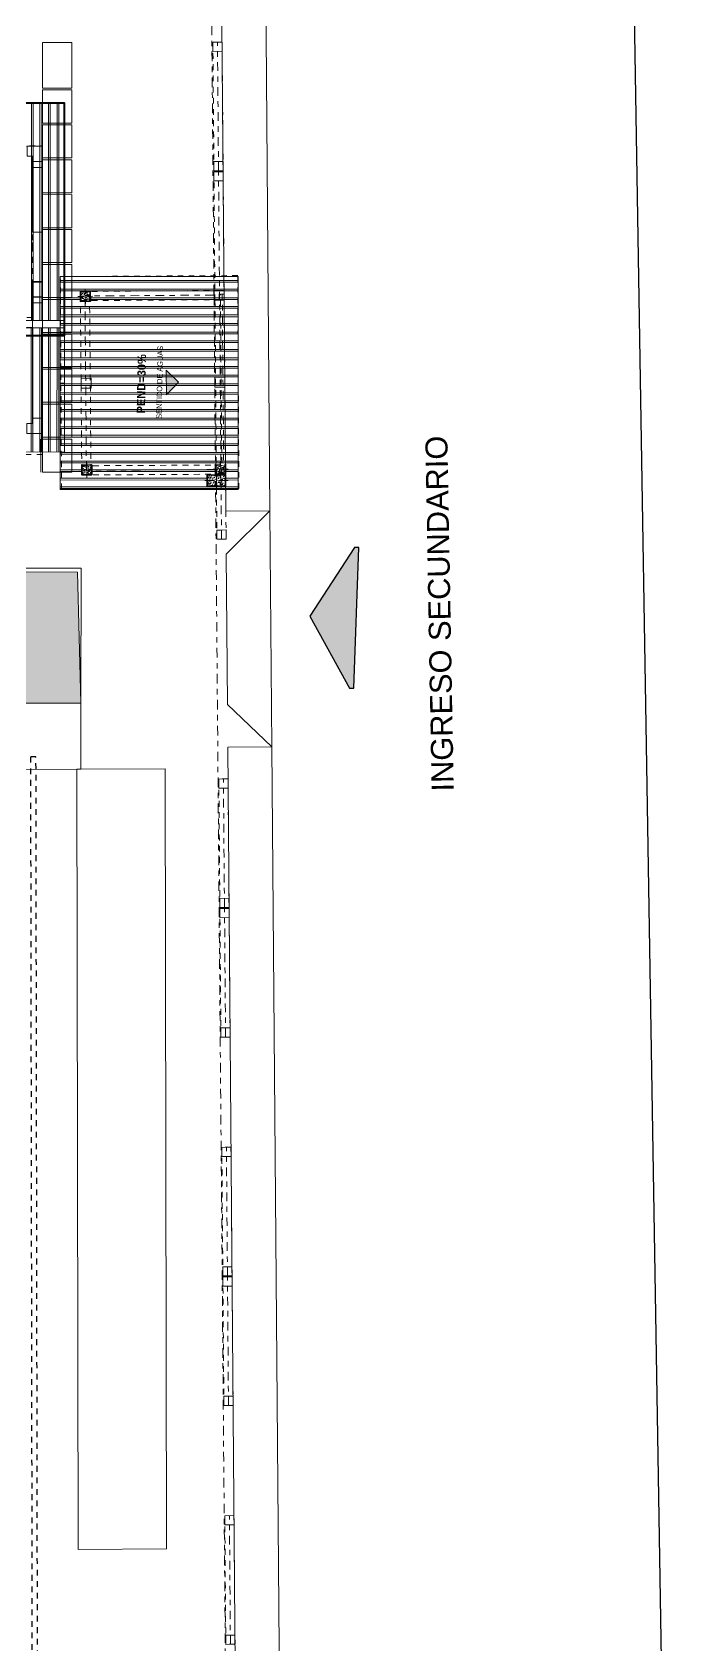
# Model space of a CAD drawing. Header units: inches. Extents: x 1693 to 10990, y 1878 to 5055.
# Drawn here: x 10318.01 to 10329.93, y 4357.97 to 4387.6 of the extents above; entities that cross this region are included whole.
import ezdxf

# ---------------------------------------------------------------- set-up
doc = ezdxf.new("R2010")
doc.units = ezdxf.units.IN
doc.set_wipeout_variables(frame=1)
for name, pattern in [('Línea Oculta', [0.15875, 0.105833, -0.052917]), ('Punto & Raya', [0.335139, 0.176389, -0.088194, 0, -0.070556]), ('Punto & Rayas', [0.335139, 0.15875, -0.088194, 0, -0.088194]), ('Rayas', [0.211667, 0.105833, -0.105833]), ('Rayas Pequeñas', [0.141111, 0.070556, -0.070556]), ('Wipeout_Contour', [1, 0, -1])]:
    doc.linetypes.add(name, pattern=pattern)
for name, color, linetype, lineweight, true_color in [('BLOQUE A-COLUMNAS_Pluma_Nº__88', 7, 'Continuous', 20, 0xfd4435), ('BLOQUE A-VIGAS_Pluma_Nº__90', 7, 'Continuous', 5, 0x00bfbf), ('BLOQUE E-MOBILIARIO_Pluma_Nº__167', 7, 'Continuous', 13, 0x6a6a6a), ('CERCO F-COLUMNAS_Pluma_Nº__169', 7, 'Continuous', 13, 0x68b353), ('CERCO F-COLUMNAS_Pluma_Nº__28', 7, 'Continuous', 35, 0xa80f02), ('CERCO F-COLUMNAS_Pluma_Nº__88', 7, 'Continuous', 20, 0xfd4435), ('CERCO F-VIGAS_Pluma_Nº__69', 7, 'Continuous', 5, 0x71cebe), ('CERCO F-VIGAS_Pluma_Nº__90', 7, 'Continuous', 5, 0x00bfbf), ('CUBIERTA CALAMINON Y TRANSLUCIDO_Pluma_Nº__162', 7, 'Continuous', 25, 0xaaaaaa), ('CUBIERTA CALAMINON Y TRANSLUCIDO_Pluma_Nº__92', 7, 'Continuous', 13, 0xbf8080), ('Estructura - Forjados_Pluma_Nº__105', 7, 'Continuous', 13, 0xcae6ff), ('Estructura - Forjados_Pluma_Nº__251', 7, 'Continuous', 13, 0x0080c0)]:
    doc.layers.add(name, color=color, linetype=linetype, lineweight=lineweight, true_color=true_color)
for name, color, linetype, lineweight in [('BLOQUE A-ZONAS_Pluma_Nº__1', 7, 'Continuous', 13), ('CERCO F-COLUMNAS_Pluma_Nº__20', 1, 'Continuous', 13), ('CUBIERTA CALAMINON Y TRANSLUCIDO_Pluma_Nº__142', 8, 'Continuous', 13), ('CUBIERTA CALAMINON Y TRANSLUCIDO_Pluma_Nº__222', 7, 'Continuous', 20), ('CUBIERTA CALAMINON Y TRANSLUCIDO_Pluma_Nº__223', 7, 'Continuous', 30), ('CUBIERTA CALAMINON Y TRANSLUCIDO_Pluma_Nº__224', 7, 'Continuous', 40), ('CUBIERTA CALAMINON Y TRANSLUCIDO_Pluma_Nº__247', 5, 'Continuous', 13), ('CUBIERTA CALAMINON Y TRANSLUCIDO_Pluma_Nº__60', 230, 'Continuous', 25), ('Estructura - Forjados_Pluma_Nº__141', 7, 'Continuous', 20), ('Estructura - Forjados_Pluma_Nº__222', 7, 'Continuous', 20), ('Nuevo_BLOQUE A-ZONAS_Pluma_Nº__221', 7, 'Continuous', 13), ('PROYECC', 10, 'Punto & Raya', 0)]:
    doc.layers.add(name, color=color, linetype=linetype, lineweight=lineweight)
doc.layers.add('CERCO F-COLUMNAS', color=7, linetype='Continuous')
doc.styles.add('Estilo_Generado_1', font='arialbd.ttf')
doc.styles.add('Estilo_Generado_11', font='MAIAN.TTF')
doc.styles.add('Estilo_Generado_2', font='arial.ttf')
pattern_1 = [(18.94788, (10224.98768, 4620.38203), (-0.06833715, 0.19905357), [0.02025127, -0.10125633]), (18.94788, (10225.01097, 4620.50128), (-0.06833715, 0.19905357), [0.02025127, -0.10125633]), (78.94788, (10224.98768, 4620.38203), (-0.20655403, 0.04034508), [0.02025127, -0.10125633]), (78.94788, (10225.1026, 4620.42148), (-0.20655403, 0.04034508), [0.02025127, -0.10125633]), (138.94788, (10225.00683, 4620.3886), (0.13821687, 0.1587085), [0.02025127, -0.10125633]), (138.94788, (10225.12176, 4620.42806), (0.13821687, 0.1587085), [0.02025127, -0.10125633]), (18.947877, (10224.981104, 4620.401183), (-0.013151491, 0.038307878), [0, -0.0405025334, 0, -0.0607538]), (63.947877, (10225.00026, 4620.40776), (-0.0363872686, 0.0177882515), [0, -0.0303769, 0, -0.050628167])]

msp = doc.modelspace()

# ---------------------------------------------------------------- hatches: boundary and pattern name
at = {"layer": 'CUBIERTA CALAMINON Y TRANSLUCIDO_Pluma_Nº__142', "linetype": 'Continuous', "lineweight": 13}
msp.add_hatch(color=8, dxfattribs=at).paths.add_polyline_path([(10323.102, 4376.869), (10323.831, 4375.548), (10323.911, 4375.545), (10324.004, 4378.13), (10323.924, 4378.133)])
at = {"layer": 'CUBIERTA CALAMINON Y TRANSLUCIDO_Pluma_Nº__162', "linetype": 'Continuous', "lineweight": 25, "true_color": 0xaaaaaa}
h = msp.add_hatch(dxfattribs=at)
h.set_pattern_fill('PARQUET_1_4', color=253, scale=0.675042, angle=18.9479, style=0, pattern_type=2)
h.set_pattern_definition([(63.948, (10295.2776, 4391.2599), (-1.09162, 0.53365), [0.759423, -0.455654]), (63.948, (10295.0744, 4391.1901), (-1.09162, 0.53365), [0.759423, -0.455654]), (63.948, (10294.8713, 4391.1204), (-1.09162, 0.53365), [0.759423, -0.455654]), (63.948, (10294.6681, 4391.0506), (-1.09162, 0.53365), [0.759423, -0.455654]), (63.948, (10294.465, 4390.9809), (-1.09162, 0.53365), [0.759423, -0.455654]), (63.948, (10294.2618, 4390.9111), (-1.09162, 0.53365), [0.759423, -0.455654]), (63.948, (10294.0586, 4390.8414), (-1.09162, 0.53365), [0.759423, -0.455654]), (63.948, (10293.8555, 4390.7716), (-1.09162, 0.53365), [0.759423, -0.455654]), (153.948, (10295.5444, 4391.8057), (0.53365, 1.09162), [0.759423, -0.455654]), (153.948, (10295.3412, 4391.7359), (0.53365, 1.09162), [0.759423, -0.455654]), (153.948, (10295.1381, 4391.6662), (0.53365, 1.09162), [0.759423, -0.455654]), (153.948, (10294.9349, 4391.5964), (0.53365, 1.09162), [0.759423, -0.455654]), (153.948, (10294.7318, 4391.5267), (0.53365, 1.09162), [0.759423, -0.455654]), (153.948, (10294.5286, 4391.457), (0.53365, 1.09162), [0.759423, -0.455654]), (153.948, (10294.3255, 4391.3872), (0.53365, 1.09162), [0.759423, -0.455654]), (153.948, (10294.1223, 4391.3174), (0.53365, 1.09162), [0.759423, -0.455654])])
h.paths.add_polyline_path([(10294.105, 4375.237), (10296.078, 4375.237), (10318.901, 4375.275), (10318.838, 4377.679), (10297.581, 4377.768), (10297.583, 4401.792), (10294.114, 4401.226), (10293.748, 4401.171), (10290.236, 4400.593), (10290.149, 4401.134), (10290.064, 4401.659), (10283.936, 4400.673), (10283.936, 4399.848), (10285.96, 4397.417), (10287.628, 4398.806), (10288.785, 4397.416), (10290.388, 4398.751), (10291.467, 4397.457), (10292.591, 4397.459), (10292.591, 4398.101), (10294.113, 4398.1)])
at = {"layer": 'Estructura - Forjados_Pluma_Nº__105', "linetype": 'Continuous', "lineweight": 13, "true_color": 0xcae6ff}
h = msp.add_hatch(dxfattribs=at)
h.set_pattern_fill('DOBLE_1_4', color=254, scale=0.675042, angle=18.9479, style=0, pattern_type=2)
h.set_pattern_definition([(269.9723, (10314.38688, 4380.33321), (-0.157766, 0.249559), []), (269.9723, (10314.35533, 4380.38312), (-0.157766, 0.249559), [])])
h.paths.add_polyline_path([(10312.608, 4382.169), (10312.607, 4379.552), (10315.862, 4379.552), (10315.862, 4379.886), (10318.598, 4379.885), (10318.599, 4382.167)])
at = {"layer": 'Estructura - Forjados_Pluma_Nº__141', "linetype": 'Continuous', "lineweight": 20}
msp.add_hatch(color=7, dxfattribs=at).paths.add_polyline_path([(10320.471, 4380.937), (10320.694, 4381.166), (10320.464, 4381.389)])
at = {"layer": 'Estructura - Forjados_Pluma_Nº__251', "linetype": 'Continuous', "lineweight": 13, "true_color": 0x0080c0}
h = msp.add_hatch(dxfattribs=at)
h.set_pattern_fill('DOBLE_1_4', color=142, scale=0.675042, angle=18.9479, style=0, pattern_type=2)
h.set_pattern_definition([(89.9945, (10314.39029, 4384.1385), (0.157911, 0.2494676), []), (89.9945, (10314.3587, 4384.08861), (0.157911, 0.2494676), [])])
h.paths.add_polyline_path([(10312.608, 4382.304), (10312.609, 4386.302), (10318.599, 4386.3), (10318.598, 4382.303)])
h = msp.add_hatch(dxfattribs=at)
h.set_pattern_fill('DOBLE_1_4', color=142, scale=0.675042, angle=18.9479, style=0, pattern_type=2)
h.set_pattern_definition([(179.9945, (10320.68428, 4382.24416), (-0.2494676, 0.157911), []), (179.9945, (10320.73417, 4382.21258), (-0.2494676, 0.157911), [])])
h.paths.add_polyline_path([(10321.789, 4379.196), (10318.521, 4379.197), (10318.522, 4383.108), (10321.79, 4383.107)])

# ---------------------------------------------------------------- linework, layer by layer
at = {"layer": 'BLOQUE A-COLUMNAS_Pluma_Nº__88', "color": 20, "linetype": 'Continuous', "lineweight": 20, "true_color": 0xfd4435}
for points in [[(10318.195, 4385.503), (10317.911, 4385.503), (10317.911, 4385.32), (10318.013, 4385.32), (10318.013, 4385.219), (10318.195, 4385.219)], [(10318.013, 4385.219), (10318.013, 4385.111), (10318.195, 4385.111), (10318.195, 4385.219)], [(10318.012, 4382.732), (10318.194, 4382.732), (10318.194, 4383.015), (10318.012, 4383.015)], [(10318.019, 4382.738), (10318.187, 4382.738), (10318.187, 4383.008), (10318.019, 4383.008)], [(10318.012, 4382.624), (10318.194, 4382.624), (10318.194, 4382.732), (10318.012, 4382.732)], [(10318.193, 4380.224), (10317.909, 4380.224), (10317.909, 4380.406), (10318.011, 4380.406), (10318.011, 4380.507), (10318.193, 4380.507)]]:
    msp.add_lwpolyline(points, close=True, dxfattribs=at)
for points in [[(10318.012, 4383.731), (10318.012, 4383.731), (10318.012, 4383.623), (10318.012, 4383.623)], [(10318.011, 4380.615), (10318.011, 4380.507), (10318.193, 4380.507), (10318.193, 4380.615), (10318.192, 4380.615)]]:
    msp.add_lwpolyline(points, dxfattribs=at)
at = {"layer": 'BLOQUE A-VIGAS_Pluma_Nº__90', "color": 132, "linetype": 'Línea Oculta', "lineweight": 5, "true_color": 0x00bfbf}
for p, q in [((10303.996, 4385.506), (10318.195, 4385.503)), ((10318.195, 4385.503), (10318.194, 4380.406)), ((10318.195, 4385.503), (10318.195, 4385.503)), ((10318.195, 4385.503), (10318.195, 4385.503)), ((10311.567, 4385.322), (10318.013, 4385.321)), ((10318.013, 4385.321), (10318.012, 4380.406)), ((10318.012, 4382.175), (10311.566, 4382.175)), ((10318.012, 4382.357), (10313.429, 4382.357)), ((10318.012, 4382.357), (10318.012, 4382.175)), ((10311.566, 4380.407), (10318.012, 4380.406)), ((10318.194, 4380.315), (10318.194, 4380.406)), ((10318.194, 4380.315), (10318.194, 4380.224)), ((10311.566, 4380.225), (10318.011, 4380.224)), ((10318.011, 4380.224), (10318.194, 4380.224))]:
    msp.add_line(p, q, dxfattribs=at)
at = {"layer": 'BLOQUE A-VIGAS_Pluma_Nº__90', "color": 132, "linetype": 'Continuous', "lineweight": 5, "true_color": 0x00bfbf}
for p, q in [((10318.013, 4385.219), (10318.012, 4383.923)), ((10318.013, 4385.219), (10318.012, 4383.923)), ((10318.013, 4385.219), (10318.195, 4385.219)), ((10318.013, 4385.219), (10318.195, 4385.219)), ((10318.195, 4385.219), (10318.195, 4383.923)), ((10318.195, 4385.219), (10318.195, 4383.923)), ((10318.012, 4383.923), (10318.195, 4383.923)), ((10318.012, 4383.923), (10318.195, 4383.923)), ((10318.01, 4382.732), (10318.01, 4380.507)), ((10318.01, 4382.732), (10318.193, 4382.732)), ((10318.012, 4382.732), (10318.011, 4380.507)), ((10318.012, 4382.732), (10318.194, 4382.732)), ((10318.193, 4382.732), (10318.192, 4380.507)), ((10318.194, 4382.732), (10318.194, 4380.507)), ((10318.01, 4380.507), (10318.192, 4380.507)), ((10318.011, 4380.507), (10318.194, 4380.507))]:
    msp.add_line(p, q, dxfattribs=at)
at = {"layer": 'BLOQUE A-VIGAS_Pluma_Nº__90', "color": 132, "linetype": 'Línea Oculta', "lineweight": 5, "true_color": 0x00bfbf}
msp.add_lwpolyline([(10299.069, 4385.508), (10304.858, 4385.508), (10304.862, 4386.439), (10312.811, 4386.439), (10312.81, 4385.507), (10318.195, 4385.508), (10318.195, 4379.838), (10315.457, 4379.838), (10315.457, 4378.879), (10299.069, 4378.879)], close=True, dxfattribs=at)
at = {"layer": 'BLOQUE E-MOBILIARIO_Pluma_Nº__167', "color": 251, "linetype": 'Continuous', "lineweight": 13, "true_color": 0x6a6a6a}
for p, q in [((10318.733, 4387.409), (10318.193, 4387.409)), ((10318.193, 4387.409), (10318.193, 4386.57)), ((10318.733, 4386.57), (10318.733, 4387.409)), ((10318.193, 4386.57), (10318.733, 4386.57)), ((10318.733, 4386.536), (10318.193, 4386.536)), ((10318.193, 4386.536), (10318.193, 4385.929)), ((10318.733, 4385.929), (10318.733, 4386.536)), ((10318.193, 4385.929), (10318.733, 4385.929)), ((10318.733, 4385.895), (10318.193, 4385.895)), ((10318.193, 4385.895), (10318.193, 4385.287)), ((10318.733, 4385.288), (10318.733, 4385.895)), ((10318.193, 4385.287), (10318.733, 4385.288)), ((10318.733, 4385.254), (10318.193, 4385.254)), ((10318.193, 4385.254), (10318.194, 4384.646)), ((10318.734, 4384.646), (10318.733, 4385.254)), ((10318.194, 4384.646), (10318.734, 4384.646)), ((10318.734, 4384.613), (10318.194, 4384.612)), ((10318.194, 4384.612), (10318.194, 4384.005)), ((10318.734, 4384.005), (10318.734, 4384.613)), ((10318.194, 4384.005), (10318.734, 4384.005)), ((10318.734, 4383.971), (10318.194, 4383.971)), ((10318.194, 4383.971), (10318.194, 4383.364)), ((10318.734, 4383.364), (10318.734, 4383.971)), ((10318.194, 4383.364), (10318.734, 4383.364)), ((10318.734, 4383.33), (10318.194, 4383.33)), ((10318.194, 4383.33), (10318.194, 4382.722)), ((10318.734, 4382.722), (10318.734, 4383.33)), ((10318.194, 4382.722), (10318.734, 4382.722)), ((10318.734, 4382.689), (10318.194, 4382.689)), ((10318.194, 4382.689), (10318.194, 4382.081)), ((10318.734, 4382.081), (10318.734, 4382.689)), ((10318.194, 4382.081), (10318.734, 4382.081)), ((10318.734, 4382.047), (10318.194, 4382.047)), ((10318.194, 4382.047), (10318.195, 4381.44)), ((10318.735, 4381.44), (10318.734, 4382.047)), ((10318.195, 4381.44), (10318.735, 4381.44)), ((10318.735, 4381.406), (10318.195, 4381.406)), ((10318.195, 4381.406), (10318.195, 4380.798)), ((10318.735, 4380.799), (10318.735, 4381.406)), ((10318.195, 4380.798), (10318.735, 4380.799)), ((10318.735, 4380.765), (10318.195, 4380.765)), ((10318.195, 4380.765), (10318.195, 4380.157)), ((10318.735, 4380.157), (10318.735, 4380.765)), ((10318.161, 4379.516), (10318.161, 4380.123)), ((10318.195, 4380.157), (10318.735, 4380.157)), ((10318.735, 4380.124), (10318.195, 4380.123)), ((10318.195, 4380.123), (10318.195, 4379.516)), ((10318.735, 4379.516), (10318.735, 4380.124)), ((10318.195, 4379.516), (10318.735, 4379.516))]:
    msp.add_line(p, q, dxfattribs=at)
at = {"layer": 'CERCO F-COLUMNAS_Pluma_Nº__20', "color": 1, "linetype": 'Continuous', "lineweight": 13}
for p, q in [((10321.408, 4379.561), (10321.317, 4379.56)), ((10321.455, 4379.608), (10321.455, 4379.699)), ((10321.456, 4379.514), (10321.457, 4379.423)), ((10321.503, 4379.561), (10321.594, 4379.562))]:
    msp.add_line(p, q, dxfattribs=at)
at = {"layer": 'CERCO F-COLUMNAS_Pluma_Nº__88', "color": 20, "linetype": 'Continuous', "lineweight": 20, "true_color": 0xfd4435}
for points in [[(10321.325, 4387.244), (10321.324, 4387.413), (10321.492, 4387.414), (10321.494, 4387.246)], [(10321.343, 4385.05), (10321.341, 4385.219), (10321.51, 4385.22), (10321.512, 4385.052)], [(10321.344, 4384.865), (10321.343, 4385.033), (10321.512, 4385.035), (10321.513, 4384.866)], [(10321.349, 4382.671), (10321.347, 4382.853), (10321.529, 4382.854), (10321.531, 4382.672)], [(10318.905, 4381.055), (10318.904, 4381.237), (10319.086, 4381.239), (10319.088, 4381.057)], [(10321.361, 4381.075), (10321.36, 4381.257), (10321.542, 4381.259), (10321.544, 4381.076)], [(10321.397, 4378.283), (10321.396, 4378.452), (10321.565, 4378.453), (10321.566, 4378.284)], [(10321.434, 4373.71), (10321.433, 4373.878), (10321.602, 4373.88), (10321.603, 4373.711)], [(10321.452, 4371.516), (10321.451, 4371.685), (10321.619, 4371.686), (10321.621, 4371.517)], [(10321.454, 4371.33), (10321.452, 4371.499), (10321.621, 4371.5), (10321.622, 4371.331)], [(10321.471, 4369.136), (10321.47, 4369.305), (10321.639, 4369.306), (10321.64, 4369.138)], [(10321.489, 4366.942), (10321.488, 4367.111), (10321.656, 4367.113), (10321.658, 4366.944)], [(10321.507, 4364.749), (10321.505, 4364.917), (10321.674, 4364.919), (10321.675, 4364.75)], [(10321.508, 4364.563), (10321.507, 4364.732), (10321.676, 4364.733), (10321.677, 4364.564)], [(10321.526, 4362.369), (10321.525, 4362.538), (10321.693, 4362.539), (10321.695, 4362.37)], [(10321.544, 4360.175), (10321.542, 4360.344), (10321.711, 4360.345), (10321.712, 4360.177)], [(10321.561, 4357.981), (10321.56, 4358.15), (10321.729, 4358.152), (10321.73, 4357.983)]]:
    msp.add_lwpolyline(points, close=True, dxfattribs=at)
at = {"layer": 'CERCO F-COLUMNAS_Pluma_Nº__88', "color": 20, "linetype": 'Continuous', "lineweight": 20, "true_color": 0xfd4435, "flags": 128}
for points in [[(10321.347, 4382.853), (10321.529, 4382.854)], [(10321.347, 4382.853), (10321.529, 4382.854)], [(10321.349, 4382.671), (10321.347, 4382.853)], [(10321.349, 4382.671), (10321.347, 4382.853)], [(10321.529, 4382.854), (10321.531, 4382.672)], [(10321.529, 4382.854), (10321.531, 4382.672)], [(10321.531, 4382.672), (10321.349, 4382.671)], [(10321.531, 4382.672), (10321.349, 4382.671)]]:
    msp.add_lwpolyline(points, dxfattribs=at)
at = {"layer": 'CERCO F-COLUMNAS_Pluma_Nº__88', "color": 20, "linetype": 'Continuous', "lineweight": 20, "true_color": 0xfd4435}
for points in [[(10321.361, 4382.853), (10321.347, 4382.853)], [(10321.348, 4382.746), (10321.349, 4382.671), (10321.362, 4382.671)], [(10321.531, 4382.672), (10321.531, 4382.672), (10321.529, 4382.854), (10321.529, 4382.854)], [(10319.013, 4381.056), (10319.088, 4381.057), (10319.086, 4381.239), (10319.011, 4381.238)], [(10321.373, 4381.257), (10321.36, 4381.257), (10321.361, 4381.075), (10321.375, 4381.075)], [(10321.464, 4378.452), (10321.396, 4378.452), (10321.397, 4378.283), (10321.566, 4378.284), (10321.565, 4378.453)], [(10321.433, 4373.878), (10321.434, 4373.71), (10321.502, 4373.71)], [(10321.603, 4373.711), (10321.602, 4373.88)]]:
    msp.add_lwpolyline(points, dxfattribs=at)
at = {"layer": 'CERCO F-COLUMNAS_Pluma_Nº__88', "color": 20, "linetype": 'Línea Oculta', "lineweight": 20, "true_color": 0xfd4435, "flags": 128}
for points in [[(10321.364, 4379.651), (10321.546, 4379.653)], [(10321.365, 4379.469), (10321.364, 4379.651)], [(10321.548, 4379.471), (10321.365, 4379.469)], [(10321.546, 4379.653), (10321.548, 4379.471)]]:
    msp.add_lwpolyline(points, dxfattribs=at)
at = {"layer": 'CERCO F-VIGAS_Pluma_Nº__69', "color": 123, "linetype": 'Punto & Rayas', "lineweight": 5, "true_color": 0x71cebe}
for p, q in [((10321.427, 4385.051), (10321.408, 4387.414)), ((10321.446, 4382.671), (10321.427, 4385.034)), ((10321.446, 4382.671), (10321.427, 4385.034)), ((10321.536, 4371.517), (10321.517, 4373.879)), ((10321.556, 4369.137), (10321.537, 4371.5)), ((10321.591, 4364.749), (10321.572, 4367.112)), ((10321.61, 4362.37), (10321.591, 4364.732)), ((10321.646, 4357.982), (10321.627, 4360.345))]:
    msp.add_line(p, q, dxfattribs=at)
at = {"layer": 'CERCO F-VIGAS_Pluma_Nº__90', "color": 132, "linetype": 'Línea Oculta', "lineweight": 5, "true_color": 0x00bfbf}
for p, q in [((10321.492, 4387.414), (10321.324, 4387.413)), ((10321.343, 4385.05), (10321.324, 4387.413)), ((10321.512, 4385.052), (10321.492, 4387.414)), ((10321.512, 4385.052), (10321.343, 4385.05)), ((10321.512, 4385.035), (10321.343, 4385.033)), ((10321.512, 4385.035), (10321.343, 4385.033)), ((10321.362, 4382.671), (10321.343, 4385.033)), ((10321.362, 4382.671), (10321.343, 4385.033)), ((10321.531, 4382.672), (10321.512, 4385.035)), ((10321.531, 4382.672), (10321.512, 4385.035)), ((10321.44, 4382.685), (10321.438, 4382.854)), ((10321.44, 4382.685), (10321.438, 4382.854)), ((10321.53, 4382.784), (10321.462, 4382.783)), ((10321.53, 4382.784), (10321.462, 4382.783)), ((10321.566, 4378.284), (10321.397, 4378.283)), ((10321.566, 4378.284), (10321.397, 4378.283)), ((10321.602, 4373.88), (10321.433, 4373.878)), ((10321.452, 4371.516), (10321.433, 4373.878)), ((10321.621, 4371.517), (10321.602, 4373.88)), ((10321.621, 4371.517), (10321.452, 4371.516)), ((10321.621, 4371.5), (10321.452, 4371.499)), ((10321.471, 4369.136), (10321.452, 4371.499)), ((10321.64, 4369.138), (10321.621, 4371.5)), ((10321.64, 4369.138), (10321.471, 4369.136)), ((10321.656, 4367.113), (10321.488, 4367.111)), ((10321.507, 4364.749), (10321.488, 4367.111)), ((10321.675, 4364.75), (10321.656, 4367.113)), ((10321.675, 4364.75), (10321.507, 4364.749)), ((10321.676, 4364.733), (10321.507, 4364.732)), ((10321.526, 4362.369), (10321.507, 4364.732)), ((10321.695, 4362.37), (10321.676, 4364.733)), ((10321.695, 4362.37), (10321.526, 4362.369)), ((10321.711, 4360.345), (10321.542, 4360.344)), ((10321.561, 4357.981), (10321.542, 4360.344)), ((10321.73, 4357.983), (10321.711, 4360.345)), ((10321.73, 4357.983), (10321.561, 4357.981))]:
    msp.add_line(p, q, dxfattribs=at)
at = {"layer": 'CUBIERTA CALAMINON Y TRANSLUCIDO_Pluma_Nº__222', "color": 7, "linetype": 'Continuous', "lineweight": 20, "flags": 128}
msp.add_lwpolyline([(10294.105, 4375.237), (10296.078, 4375.237), (10318.901, 4375.275), (10318.838, 4377.679), (10297.581, 4377.768), (10297.583, 4401.792), (10294.114, 4401.226), (10293.748, 4401.171), (10290.236, 4400.593), (10290.149, 4401.134), (10290.064, 4401.659), (10283.936, 4400.673), (10283.936, 4399.848), (10285.96, 4397.417), (10287.628, 4398.806), (10288.785, 4397.416), (10290.388, 4398.751), (10291.467, 4397.457), (10292.591, 4397.459), (10292.591, 4398.101), (10294.113, 4398.1)], close=True, dxfattribs=at)
at = {"layer": 'CUBIERTA CALAMINON Y TRANSLUCIDO_Pluma_Nº__223', "color": 7, "linetype": 'Continuous', "lineweight": 30, "flags": 128}
msp.add_lwpolyline([(10323.102, 4376.869), (10323.831, 4375.548), (10323.911, 4375.545), (10324.004, 4378.13), (10323.924, 4378.133)], close=True, dxfattribs=at)
at = {"layer": 'CUBIERTA CALAMINON Y TRANSLUCIDO_Pluma_Nº__224', "color": 7, "linetype": 'Continuous', "lineweight": 40}
msp.add_lwpolyline([(10309.754, 4386.294), (10312.609, 4386.293), (10312.608, 4382.026), (10309.753, 4382.027), (10315.252, 4382.025), (10318.598, 4382.026), (10318.599, 4386.293), (10315.253, 4386.292)], close=True, dxfattribs=at)
at = {"layer": 'CUBIERTA CALAMINON Y TRANSLUCIDO_Pluma_Nº__247', "color": 5, "linetype": 'Rayas Pequeñas', "lineweight": 13}
msp.add_line((10318.533, 4381.152), (10318.6, 4381.153), dxfattribs=at)
msp.add_lwpolyline([(10318.544, 4379.197), (10318.544, 4379.197), (10321.801, 4379.215), (10321.801, 4379.215), (10321.779, 4383.126), (10321.779, 4383.126), (10318.522, 4383.108), (10318.522, 4383.108)], close=True, dxfattribs=at)
at = {"layer": 'CUBIERTA CALAMINON Y TRANSLUCIDO_Pluma_Nº__60', "color": 230, "linetype": 'Rayas', "lineweight": 25, "flags": 128}
msp.add_lwpolyline([(10317.974, 4374.284), (10318.028, 4342.051), (10318.129, 4342.051), (10318.075, 4374.284)], close=True, dxfattribs=at)
at = {"layer": 'CUBIERTA CALAMINON Y TRANSLUCIDO_Pluma_Nº__92', "color": 23, "linetype": 'Continuous', "lineweight": 13, "true_color": 0xbf8080, "flags": 128}
for points in [[(10322.168, 4404.997), (10322.372, 4378.806)], [(10322.372, 4378.806), (10321.562, 4378.8)], [(10321.568, 4378.007), (10322.372, 4378.806)], [(10322.372, 4378.806), (10322.406, 4374.466)], [(10321.59, 4375.249), (10321.568, 4378.007)], [(10310.322, 4377.753), (10318.906, 4377.749)], [(10318.906, 4377.749), (10310.322, 4377.753)], [(10318.906, 4377.749), (10318.901, 4375.273)], [(10309.943, 4375.26), (10318.901, 4375.273)], [(10318.901, 4375.273), (10309.943, 4375.26)], [(10318.901, 4375.273), (10310.318, 4375.26)], [(10318.901, 4375.273), (10318.898, 4374.058)], [(10318.901, 4375.273), (10318.901, 4375.273)], [(10322.406, 4374.466), (10321.59, 4375.249)], [(10321.596, 4374.46), (10322.406, 4374.466)], [(10321.906, 4336.079), (10321.596, 4374.46)], [(10321.596, 4374.46), (10321.906, 4336.079)], [(10322.406, 4374.466), (10322.717, 4336.096)], [(10318.898, 4374.058), (10309.945, 4374.043)], [(10318.828, 4374.06), (10320.448, 4374.062)], [(10318.828, 4374.06), (10320.448, 4374.062)], [(10318.852, 4359.722), (10318.828, 4374.06)], [(10318.852, 4359.722), (10318.828, 4374.06)], [(10320.448, 4374.062), (10320.472, 4359.735)], [(10320.448, 4374.062), (10320.472, 4359.735)], [(10320.472, 4359.735), (10318.852, 4359.722)], [(10320.472, 4359.735), (10318.852, 4359.722)]]:
    msp.add_lwpolyline(points, dxfattribs=at)
at = {"layer": 'Estructura - Forjados_Pluma_Nº__222', "color": 7, "linetype": 'Continuous', "lineweight": 20, "flags": 128}
for points in [[(10312.608, 4382.304), (10312.609, 4386.302), (10318.599, 4386.3), (10318.598, 4382.303)], [(10321.789, 4379.196), (10318.521, 4379.197), (10318.522, 4383.108), (10321.79, 4383.107)], [(10312.608, 4382.169), (10312.607, 4379.552), (10315.862, 4379.552), (10315.862, 4379.886), (10318.598, 4379.885), (10318.599, 4382.167)], [(10320.471, 4380.937), (10320.694, 4381.166), (10320.464, 4381.389)]]:
    msp.add_lwpolyline(points, close=True, dxfattribs=at)

# ---------------------------------------------------------------- texts
at = {"layer": 'BLOQUE A-ZONAS_Pluma_Nº__1', "color": 7, "linetype": 'Continuous', "lineweight": 13, "attachment_point": 2, "rotation": 88.9479}
for s, insert, char_height, style in [('\\A1;{\\pqc;\\fCentury Gothic|b0|i0|c0|p34;SENTIDO DE AGUAS}', (10320.295, 4381.167), 0.10126, 'Estilo_Generado_2'), ('\\A1;{\\pqc;\\fCentury Gothic|b1|i0|c0|p34;PEND=30%}', (10319.934, 4381.139), 0.15188, 'Estilo_Generado_1')]:
    msp.add_mtext(s, dxfattribs=dict(at, insert=insert, char_height=char_height, style=style))
at = {"layer": 'Nuevo_BLOQUE A-ZONAS_Pluma_Nº__221', "color": 7, "linetype": 'Continuous', "lineweight": 13, "insert": (10325.752, 4373.651), "char_height": 0.40503, "attachment_point": 7, "rotation": 91.0289, "style": 'Estilo_Generado_11'}
msp.add_mtext('\\A1;{\\pql;\\fArial|b0|i0|c0|p34;INGRESO SECUNDARIO}', dxfattribs=at)

# ---------------------------------------------------------------- next in the draw order: wipeouts: each hides what was drawn before it
at = {"color": 254, "linetype": 'Wipeout_Contour', "lineweight": 0, "ltscale": 1514.288013}
msp.add_wipeout([(10319.072, 4382.836), (10318.89, 4382.834), (10318.892, 4382.652), (10319.074, 4382.654)], dxfattribs=at).dxf.layer = 'CERCO F-COLUMNAS'
at = {"color": 254, "linetype": 'Wipeout_Contour', "lineweight": 0, "ltscale": 1531.927671}
msp.add_wipeout([(10319.098, 4379.647), (10318.915, 4379.646), (10318.917, 4379.464), (10319.099, 4379.465)], dxfattribs=at).dxf.layer = 'CERCO F-COLUMNAS'
at = {"color": 254, "linetype": 'Wipeout_Contour', "lineweight": 0, "ltscale": 1538.18155}
msp.add_wipeout([(10321.557, 4379.464), (10321.219, 4379.462), (10321.221, 4379.259), (10321.558, 4379.262)], dxfattribs=at).dxf.layer = 'CERCO F-COLUMNAS'

# ---------------------------------------------------------------- next in the draw order: hatches: boundary and pattern name
at = {"layer": 'CERCO F-COLUMNAS_Pluma_Nº__169', "linetype": 'Continuous', "lineweight": 13, "true_color": 0x68b353}
h = msp.add_hatch(dxfattribs=at)
h.set_pattern_fill('HORMIGÓN_ARMADO', color=85, scale=0.675042, angle=18.9479, style=0, pattern_type=2)
h.set_pattern_definition(pattern_1)
h.paths.add_polyline_path([(10319.072, 4382.836), (10318.89, 4382.834), (10318.892, 4382.652), (10319.074, 4382.654)])
h = msp.add_hatch(dxfattribs=at)
h.set_pattern_fill('HORMIGÓN_ARMADO', color=85, scale=0.675042, angle=18.9479, style=0, pattern_type=2)
h.set_pattern_definition(pattern_1)
h.paths.add_polyline_path([(10319.098, 4379.647), (10318.915, 4379.646), (10318.917, 4379.464), (10319.099, 4379.465)])
h = msp.add_hatch(dxfattribs=at)
h.set_pattern_fill('HORMIGÓN_ARMADO', color=85, scale=0.675042, angle=18.9479, style=0, pattern_type=2)
h.set_pattern_definition(pattern_1)
h.paths.add_polyline_path([(10321.557, 4379.464), (10321.219, 4379.462), (10321.221, 4379.259), (10321.558, 4379.262)])

# ---------------------------------------------------------------- next in the draw order: linework, layer by layer
at = {"layer": 'CERCO F-COLUMNAS_Pluma_Nº__20', "color": 1, "linetype": 'Continuous', "lineweight": 13}
for p, q in [((10318.935, 4382.744), (10318.844, 4382.743)), ((10318.982, 4382.791), (10318.981, 4382.882)), ((10318.982, 4382.697), (10318.983, 4382.606)), ((10319.029, 4382.744), (10319.12, 4382.745)), ((10318.96, 4379.555), (10318.869, 4379.554)), ((10319.007, 4379.603), (10319.006, 4379.694)), ((10319.008, 4379.508), (10319.008, 4379.417)), ((10319.055, 4379.556), (10319.146, 4379.557)), ((10321.388, 4379.409), (10321.387, 4379.51)), ((10321.341, 4379.361), (10321.173, 4379.36)), ((10321.389, 4379.314), (10321.39, 4379.213)), ((10321.436, 4379.362), (10321.605, 4379.363))]:
    msp.add_line(p, q, dxfattribs=at)
at = {"layer": 'CERCO F-COLUMNAS_Pluma_Nº__28', "color": 14, "linetype": 'Continuous', "lineweight": 35, "true_color": 0xa80f02}
for points in [[(10319.072, 4382.836), (10318.89, 4382.834), (10318.892, 4382.652), (10319.074, 4382.654)], [(10319.098, 4379.647), (10318.915, 4379.646), (10318.917, 4379.464), (10319.099, 4379.465)], [(10321.557, 4379.464), (10321.219, 4379.462), (10321.221, 4379.259), (10321.558, 4379.262)]]:
    msp.add_lwpolyline(points, close=True, dxfattribs=at)
at = {"layer": 'CERCO F-VIGAS_Pluma_Nº__69', "color": 123, "linetype": 'Punto & Rayas', "lineweight": 5, "true_color": 0x71cebe}
for p, q in [((10318.891, 4382.75), (10321.439, 4382.769)), ((10318.891, 4382.75), (10321.439, 4382.769)), ((10319.001, 4379.555), (10318.975, 4382.744)), ((10319.001, 4379.555), (10318.975, 4382.744))]:
    msp.add_line(p, q, dxfattribs=at)
at = {"layer": 'CERCO F-VIGAS_Pluma_Nº__90', "color": 132, "linetype": 'Línea Oculta', "lineweight": 5, "true_color": 0x00bfbf}
for p, q in [((10318.89, 4382.834), (10321.438, 4382.854)), ((10318.89, 4382.834), (10321.438, 4382.854)), ((10318.891, 4382.666), (10318.89, 4382.834)), ((10318.891, 4382.666), (10318.89, 4382.834)), ((10319.059, 4382.745), (10318.89, 4382.743)), ((10319.059, 4382.745), (10318.89, 4382.743)), ((10318.916, 4379.555), (10318.89, 4382.743)), ((10318.916, 4379.555), (10318.89, 4382.743)), ((10318.891, 4382.666), (10321.44, 4382.685)), ((10318.891, 4382.666), (10321.44, 4382.685)), ((10319.085, 4379.556), (10319.059, 4382.745)), ((10319.085, 4379.556), (10319.059, 4382.745)), ((10318.917, 4379.464), (10318.916, 4379.632)), ((10318.917, 4379.464), (10318.916, 4379.632)), ((10319.085, 4379.556), (10318.916, 4379.555)), ((10319.085, 4379.556), (10318.916, 4379.555))]:
    msp.add_line(p, q, dxfattribs=at)

# ---------------------------------------------------------------- next in the draw order: wipeouts: each hides what was drawn before it
at = {"color": 254, "linetype": 'Wipeout_Contour', "lineweight": 0, "ltscale": 3072.596467}
msp.add_wipeout([(10321.374, 4379.477), (10321.557, 4379.478), (10321.555, 4379.661), (10321.555, 4379.661), (10321.555, 4379.647), (10321.386, 4379.645), (10321.386, 4379.659), (10321.373, 4379.659)], dxfattribs=at).dxf.layer = 'CERCO F-COLUMNAS'

# ---------------------------------------------------------------- next in the draw order: hatches: boundary and pattern name
at = {"layer": 'CERCO F-COLUMNAS_Pluma_Nº__169', "linetype": 'Continuous', "lineweight": 13, "true_color": 0x68b353}
h = msp.add_hatch(dxfattribs=at)
h.set_pattern_fill('HORMIGÓN_ARMADO', color=85, scale=0.675042, angle=18.9479, style=0, pattern_type=2)
h.set_pattern_definition(pattern_1)
h.paths.add_polyline_path([(10321.374, 4379.477), (10321.557, 4379.478), (10321.555, 4379.661), (10321.555, 4379.661), (10321.555, 4379.647), (10321.386, 4379.645), (10321.386, 4379.659), (10321.373, 4379.659)])

# ---------------------------------------------------------------- next in the draw order: linework, layer by layer
at = {"color": 4, "linetype": 'ByBlock', "lineweight": 25, "elevation": -0.291}
msp.add_lwpolyline([(10251.525, 4334.938), (10329.934, 4334.938), (10328.536, 4420.411), (10250.127, 4420.411)], close=True, dxfattribs=at)
at = {"layer": 'CERCO F-COLUMNAS_Pluma_Nº__20', "color": 1, "linetype": 'Continuous', "lineweight": 13}
for p, q in [((10321.417, 4379.568), (10321.326, 4379.568)), ((10321.464, 4379.616), (10321.464, 4379.707)), ((10321.465, 4379.522), (10321.466, 4379.43)), ((10321.512, 4379.569), (10321.603, 4379.57))]:
    msp.add_line(p, q, dxfattribs=at)
at = {"layer": 'CERCO F-COLUMNAS_Pluma_Nº__28', "color": 14, "linetype": 'Continuous', "lineweight": 35, "true_color": 0xa80f02}
msp.add_lwpolyline([(10321.386, 4379.659), (10321.373, 4379.659), (10321.374, 4379.477), (10321.557, 4379.478), (10321.555, 4379.661), (10321.555, 4379.661)], dxfattribs=at)
at = {"layer": 'CERCO F-VIGAS_Pluma_Nº__69', "color": 123, "linetype": 'Punto & Rayas', "lineweight": 5, "true_color": 0x71cebe}
for p, q in [((10321.472, 4379.477), (10321.446, 4382.763)), ((10321.472, 4379.477), (10321.446, 4382.763)), ((10321.523, 4379.476), (10321.496, 4382.784)), ((10321.523, 4379.476), (10321.496, 4382.784)), ((10318.916, 4379.548), (10321.447, 4379.562)), ((10318.916, 4379.548), (10321.447, 4379.562)), ((10321.482, 4378.284), (10321.472, 4379.464)), ((10321.482, 4378.284), (10321.472, 4379.464))]:
    msp.add_line(p, q, dxfattribs=at)
at = {"layer": 'CERCO F-VIGAS_Pluma_Nº__90', "color": 132, "linetype": 'Línea Oculta', "lineweight": 5, "true_color": 0x00bfbf}
for p, q in [((10321.489, 4379.476), (10321.462, 4382.783)), ((10321.489, 4379.476), (10321.462, 4382.783)), ((10321.557, 4379.476), (10321.53, 4382.784)), ((10321.557, 4379.476), (10321.53, 4382.784)), ((10321.388, 4379.476), (10321.362, 4382.671)), ((10321.388, 4379.476), (10321.362, 4382.671)), ((10321.557, 4379.478), (10321.531, 4382.672)), ((10321.557, 4379.478), (10321.531, 4382.672)), ((10318.916, 4379.632), (10321.446, 4379.646)), ((10318.916, 4379.632), (10321.446, 4379.646)), ((10318.917, 4379.464), (10321.447, 4379.477)), ((10318.917, 4379.464), (10321.447, 4379.477)), ((10321.557, 4379.478), (10321.388, 4379.476)), ((10321.557, 4379.478), (10321.388, 4379.476)), ((10321.557, 4379.464), (10321.388, 4379.463)), ((10321.557, 4379.464), (10321.388, 4379.463)), ((10321.397, 4378.283), (10321.388, 4379.463)), ((10321.397, 4378.283), (10321.388, 4379.463)), ((10321.447, 4379.477), (10321.446, 4379.646)), ((10321.447, 4379.477), (10321.446, 4379.646)), ((10321.557, 4379.476), (10321.489, 4379.476)), ((10321.557, 4379.476), (10321.489, 4379.476)), ((10321.566, 4378.284), (10321.557, 4379.464)), ((10321.566, 4378.284), (10321.557, 4379.464))]:
    msp.add_line(p, q, dxfattribs=at)
at = {"layer": 'CUBIERTA CALAMINON Y TRANSLUCIDO_Pluma_Nº__92', "color": 23, "linetype": 'Continuous', "lineweight": 13, "true_color": 0xbf8080, "flags": 128}
for points in [[(10321.562, 4378.8), (10321.35, 4404.997)], [(10321.35, 4404.997), (10321.562, 4378.8)]]:
    msp.add_lwpolyline(points, dxfattribs=at)
at = {"layer": 'PROYECC', "flags": 128}
msp.add_lwpolyline([(10321.734, 4336.093), (10321.126, 4408.851), (10257.755, 4398.616), (10257.754, 4363.711), (10292.558, 4360.827), (10290.711, 4338.7)], close=True, dxfattribs=at)

doc.saveas('drawing.dxf')
